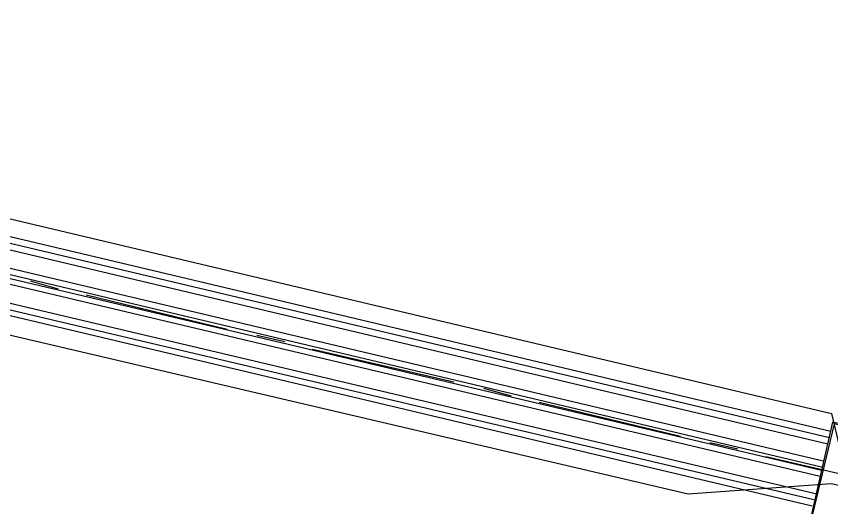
# Model space of a CAD drawing. Header units: feet. Extents: x -84 to 198, y -22 to 181.
# Drawn here: x 110.47 to 117.47, y 75.56 to 79.78 of the extents above; entities that cross this region are included whole.
import ezdxf

# ---------------------------------------------------------------- set-up
doc = ezdxf.new("R2010")
doc.units = ezdxf.units.FT
doc.layers.add('A-AREA-UNIDAD', color=30, linetype='CONTINUOUS')
doc.layers.add('A-LINEA', color=7, linetype='CONTINUOUS')

msp = doc.modelspace()

# ---------------------------------------------------------------- linework, layer by layer
at = {"layer": 'A-AREA-UNIDAD'}
for points in [[(66.752, 88.3733), (101.088, 80.2133), (101.408, 80.2133), (101.632, 80.48), (104, 79.9289), (104.352, 79.68), (104.24, 79.2889), (105.312, 79.2533), (117.472, 76.3733), (117.568, 75.9644), (118.96, 75.84), (129.568, 73.3689), (129.6, 73.12), (130.8, 76.7289), (131.968, 79.2889), (133.76, 82.2933), (136.4, 85.5644)], [(106.912, 44.2844), (118.752, 41.44), (119.808, 41.4044), (119.84, 40.3556), (119.392, 38.56), (126.56, 36.8356), (127.968, 39.3244), (129.28, 42.72), (130.24, 46.72), (130.592, 50.1689), (130.4, 55.1289), (128.992, 61.5289), (128.608, 64.7289), (128.64, 68.96), (129.28, 72.8), (118.048, 75.4133), (118, 75.6444), (117.472, 75.7689), (116.24, 75.68), (104.08, 78.5244)]]:
    msp.add_lwpolyline(points, dxfattribs=at)
at = {"layer": 'A-LINEA'}
for p, q in [((117.4667, 76.2178), (104.2933, 79.3378)), ((117.4533, 76.1644), (104.28, 79.2844)), ((117.44, 76.1111), (104.2667, 79.2311)), ((117.4, 75.9644), (104.2267, 79.0844)), ((117.3867, 75.8844), (104.2133, 78.9911)), ((117.3867, 75.9111), (104.2267, 79.0311)), ((117.3733, 75.8311), (104.2, 78.9511)), ((117.3333, 75.6844), (104.16, 78.7911)), ((117.3067, 75.5778), (104.1467, 78.6978)), ((117.32, 75.6311), (104.16, 78.7378)), ((110.5867, 77.5111), (110.8267, 77.4444)), ((111.0667, 77.3911), (112.28, 77.0978)), ((112.5333, 77.0444), (112.7733, 76.9911)), ((113.0133, 76.9244), (114.2267, 76.6444)), ((114.48, 76.5911), (114.72, 76.5244)), ((114.96, 76.4711), (116.1733, 76.1778)), ((116.4267, 76.1244), (116.6667, 76.0711)), ((116.9067, 76.0044), (118.12, 75.7244))]:
    msp.add_line(p, q, dxfattribs=at)
for points in [[(117.2933, 75.4844), (118.1067, 75.2978), (118.2933, 76.1111), (117.48, 76.2978), (117.2933, 75.4844)], [(117.3067, 75.4978), (118.0933, 75.3111), (118.28, 76.0978), (117.4933, 76.2844), (117.3067, 75.4978)]]:
    msp.add_lwpolyline(points, dxfattribs=at)

doc.saveas('drawing.dxf')
